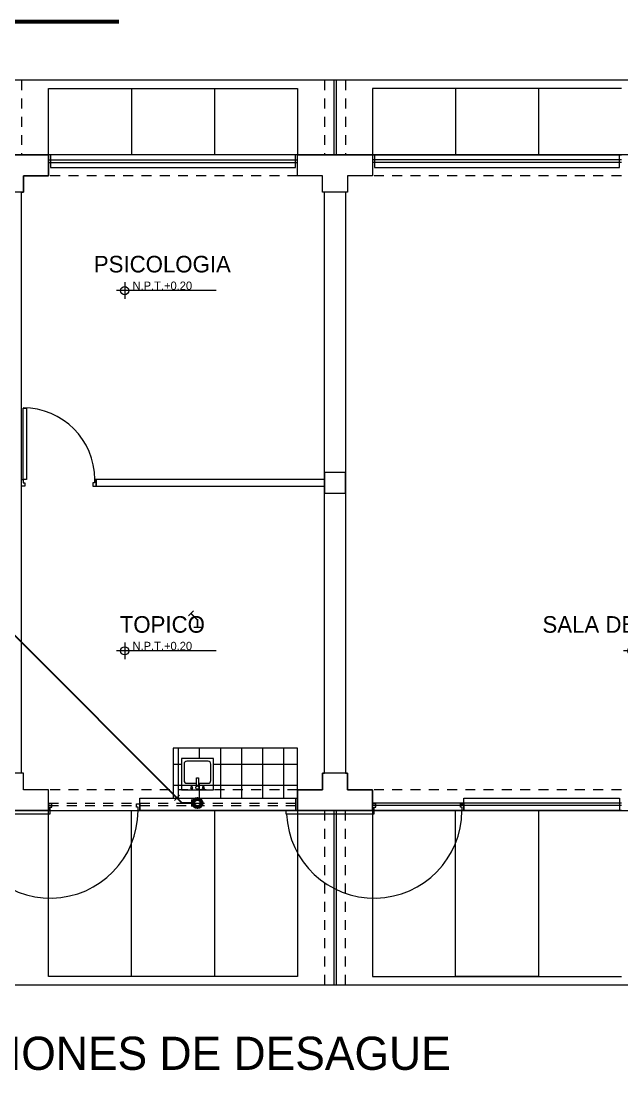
# Model space of a CAD drawing. Header units: millimetres. Extents: x 84 to 2740, y 103 to 1679.
# Drawn here: x 167.08 to 174.3, y 128.09 to 141.04 of the extents above; entities that cross this region are included whole.
import ezdxf
from ezdxf.enums import TextEntityAlignment as Align

# ---------------------------------------------------------------- set-up
doc = ezdxf.new("R2010")
doc.units = ezdxf.units.MM
doc.linetypes.add('ACAD_ISO02W100', pattern=[15, 12, -3])
for name, color, linetype, lineweight in [('A-BURBUJA DE VANOS', 32, 'Continuous', 5), ('accesorios', 10, 'Continuous', 9), ('INST. SANITARIAS', 252, 'Continuous', 0), ('IS- TUVERIA Ø4', 170, 'Continuous', 60), ('IS-TUVERIA Ø2', 60, 'Continuous', 30)]:
    doc.layers.add(name, color=color, linetype=linetype, lineweight=lineweight)
doc.styles.add('ROYER', font='')
doc.styles.get('ROYER').set_extended_font_data('Bahnschrift Light')

# ---------------------------------------------------------------- blocks, each defined once
blk = doc.blocks.new('NOMBRE DE PLANO')
at = {"layer": 'A-BURBUJA DE VANOS', "style": 'ROYER'}
for tag, p, height in [('NOMBRE', (0, 0), 0.4), ('ESCALA', (0, -0.306), 0.2)]:
    blk.add_attdef(tag, p, '', height=height, dxfattribs=at)
blk = doc.blocks.new('INST TEXTO')
at = {"layer": 'INST. SANITARIAS'}
h = blk.add_hatch(dxfattribs=at)
h.set_pattern_fill('ANGLE', color=256)
h.set_pattern_definition([(0, (-2586.02, -1659.2586), (0, 6.985), [5.08, -1.905]), (90, (-2586.02, -1659.2586), (-6.985, 4e-16), [5.08, -1.905])])
h.paths.add_polyline_path([(0, 0), (0, 0.05, 0.414214), (-0.05, 0)])
h.paths.add_polyline_path([(0.05, 0), (0, 0), (0, -0.05, 0.414214)])
for p, q in [((1.1, 0), (-0.1, 0)), ((0, 0.1), (0, -0.1))]:
    blk.add_line(p, q, dxfattribs=at)
blk.add_circle((0, 0), 0.05, dxfattribs=at)
at = {"layer": 'INST. SANITARIAS', "style": 'ROYER'}
for tag, height, p in [('AMBIENTE', 0.2, (0.454, 0.319)), ('N.P.T', 0.1, (0.454, 0.059)), ('PISO1', 0.1, (0.454, -0.146)), ('PISO2', 0.1, (0.454, -0.301))]:
    blk.add_attdef(tag, text='', height=height, dxfattribs=at).set_placement(p, align=Align.MIDDLE)
blk = doc.blocks.new('SANITARIAS')
at = {"layer": 'INST. SANITARIAS'}
for p, q in [((24.85, 0), (0, 0)), ((8.513, 0), (8.513, -0.9)), ((8.538, 0), (8.538, -0.9)), ((5.075, -0.9), (5.075, -0.1)), ((5.075, -0.1), (8.075, -0.1)), ((6.075, -0.1), (6.075, -0.9)), ((7.075, -0.1), (7.075, -0.9)), ((8.075, -0.1), (8.075, -0.9)), ((11.975, -0.1), (8.975, -0.1)), ((8.975, -0.1), (8.975, -0.9)), ((9.975, -0.1), (9.975, -0.9)), ((10.975, -0.1), (10.975, -0.9)), ((24.25, -0.9), (0.6, -0.9)), ((5.075, -0.9), (4.175, -0.9)), ((4.175, -0.9), (5.075, -0.9)), ((8.075, -0.9), (5.075, -0.9)), ((5.075, -1.15), (5.075, -0.9)), ((5.075, -0.9), (5.075, -1.15)), ((8.05, -0.9), (5.1, -0.9)), ((5.1, -0.9), (5.1, -1.05)), ((8.05, -1.05), (8.05, -0.9)), ((8.075, -1.15), (8.075, -0.9)), ((8.075, -0.9), (8.975, -0.9)), ((8.075, -0.9), (8.975, -0.9)), ((8.075, -1.15), (8.075, -0.9)), ((8.975, -0.9), (11.975, -0.9)), ((8.975, -0.9), (8.975, -1.15)), ((8.975, -0.9), (8.975, -1.15)), ((11.95, -0.9), (9, -0.9)), ((9, -0.9), (9, -1.05)), ((11.95, -1.05), (11.95, -0.9)), ((5.075, -0.96), (8.075, -0.96)), ((5.075, -0.99), (8.075, -0.99)), ((11.975, -0.96), (8.975, -0.96)), ((11.975, -0.99), (8.975, -0.99)), ((4.775, -1.35), (4.775, -1.15)), ((4.775, -1.15), (5.075, -1.15)), ((5.075, -1.15), (4.775, -1.15)), ((4.775, -1.15), (4.775, -1.35)), ((5.1, -1.05), (8.05, -1.05)), ((8.375, -1.15), (8.075, -1.15)), ((8.375, -1.15), (8.075, -1.15)), ((8.375, -1.35), (8.375, -1.15)), ((8.375, -1.35), (8.375, -1.15)), ((8.975, -1.15), (8.675, -1.15)), ((8.675, -1.15), (8.675, -1.35)), ((8.975, -1.15), (8.675, -1.15)), ((8.675, -1.15), (8.675, -1.35)), ((9, -1.05), (11.95, -1.05)), ((4.775, -1.35), (4.475, -1.35)), ((4.75, -8.35), (4.75, -1.35)), ((4.75, -1.35), (4.775, -1.35)), ((8.4, -1.35), (8.375, -1.35)), ((8.675, -1.35), (8.375, -1.35)), ((8.4, -8.35), (8.4, -1.35)), ((8.675, -1.35), (8.65, -1.35)), ((8.65, -1.35), (8.65, -8.35)), ((8.65, -4.725), (8.4, -4.725)), ((8.4, -4.725), (8.4, -4.975)), ((8.65, -4.975), (8.65, -4.725)), ((8.396, -4.81), (5.65, -4.81)), ((5.65, -4.81), (5.65, -4.89)), ((5.65, -4.89), (8.4, -4.89)), ((8.4, -4.81), (8.396, -4.81)), ((8.4, -4.975), (8.65, -4.975)), ((8.075, -8.05), (6.575, -8.05)), ((6.575, -8.05), (6.575, -8.65)), ((8.075, -8.65), (8.075, -8.05)), ((6.707, -8.24), (6.707, -8.44)), ((6.998, -8.207), (6.74, -8.207)), ((7.031, -8.44), (7.031, -8.24)), ((4.775, -8.35), (4.475, -8.35)), ((4.775, -8.35), (4.75, -8.35)), ((4.775, -8.55), (4.775, -8.35)), ((4.775, -8.55), (4.775, -8.35)), ((6.856, -8.408), (6.882, -8.408)), ((6.856, -8.51), (6.856, -8.408)), ((6.882, -8.408), (6.882, -8.51)), ((8.675, -8.35), (8.375, -8.35)), ((8.375, -8.35), (8.375, -8.55)), ((8.375, -8.55), (8.375, -8.35)), ((8.375, -8.35), (8.4, -8.35)), ((8.65, -8.35), (8.675, -8.35)), ((8.675, -8.55), (8.675, -8.35)), ((8.675, -8.35), (8.675, -8.55)), ((6.74, -8.472), (6.856, -8.472)), ((6.788, -8.536), (6.798, -8.503)), ((6.788, -8.536), (6.813, -8.536)), ((6.798, -8.503), (6.803, -8.503)), ((6.812, -8.537), (6.803, -8.503)), ((6.882, -8.472), (6.998, -8.472)), ((6.954, -8.536), (6.929, -8.536)), ((6.93, -8.537), (6.938, -8.503)), ((6.944, -8.503), (6.938, -8.503)), ((6.954, -8.536), (6.944, -8.503)), ((5.075, -8.55), (4.775, -8.55)), ((5.075, -8.55), (4.775, -8.55)), ((5.075, -8.8), (5.075, -8.55)), ((5.075, -8.8), (5.075, -8.55)), ((6.175, -8.65), (8.05, -8.65)), ((6.175, -8.8), (6.175, -8.65)), ((6.575, -8.65), (8.075, -8.65)), ((8.05, -8.65), (8.05, -8.8)), ((8.375, -8.55), (8.075, -8.55)), ((8.075, -8.55), (8.075, -8.8)), ((8.075, -8.8), (8.075, -8.55)), ((8.075, -8.55), (8.375, -8.55)), ((8.975, -8.55), (8.675, -8.55)), ((8.675, -8.55), (8.975, -8.55)), ((8.975, -8.8), (8.975, -8.55)), ((8.975, -8.55), (8.975, -8.8)), ((10.075, -8.65), (11.95, -8.65)), ((10.075, -8.8), (10.075, -8.65)), ((11.95, -8.65), (11.95, -8.8)), ((0.6, -8.8), (24.25, -8.8)), ((4.175, -8.8), (5.075, -8.8)), ((4.175, -8.8), (5.075, -8.8)), ((5.075, -10.8), (5.075, -8.8)), ((5.075, -8.8), (8.075, -8.8)), ((6.075, -8.8), (7.075, -8.8)), ((6.075, -10.8), (6.075, -8.8)), ((8.05, -8.8), (6.175, -8.8)), ((7.075, -8.8), (7.075, -10.8)), ((8.075, -8.8), (8.075, -10.8)), ((8.075, -8.8), (8.975, -8.8)), ((8.975, -8.8), (8.075, -8.8)), ((8.513, -8.8), (8.513, -10.9)), ((8.538, -8.8), (8.538, -10.9)), ((11.975, -8.71), (8.975, -8.71)), ((11.975, -8.74), (8.975, -8.74)), ((11.975, -8.8), (8.975, -8.8)), ((8.975, -8.8), (8.975, -10.8)), ((9.975, -8.8), (10.975, -8.8)), ((9.975, -10.8), (9.975, -8.8)), ((11.95, -8.8), (10.075, -8.8)), ((10.975, -8.8), (10.975, -10.8)), ((8.075, -10.8), (5.075, -10.8)), ((7.075, -10.8), (6.075, -10.8)), ((8.975, -10.8), (11.975, -10.8)), ((10.975, -10.8), (9.975, -10.8)), ((0, -10.9), (24.85, -10.9))]:
    blk.add_line(p, q, dxfattribs=at)
at = {"layer": 'INST. SANITARIAS', "linetype": 'ACAD_ISO02W100', "ltscale": 0.01}
for p, q in [((4.75, 0), (4.75, -0.9)), ((8.4, 0), (8.4, -0.9)), ((8.65, 0), (8.65, -0.9)), ((8.075, -1.15), (5.075, -1.15)), ((11.975, -1.15), (8.975, -1.15)), ((8.075, -8.55), (5.075, -8.55)), ((11.975, -8.55), (8.975, -8.55)), ((5.075, -8.71), (8.075, -8.71)), ((5.075, -8.74), (8.075, -8.74)), ((8.4, -8.8), (8.4, -10.9)), ((8.65, -10.9), (8.65, -8.8))]:
    blk.add_line(p, q, dxfattribs=at)
at = {"layer": 'INST. SANITARIAS', "linetype": 'Continuous'}
for p, q in [((6.641, -8.65), (6.641, -8.05)), ((6.895, -8.175), (6.895, -8.05)), ((7.149, -8.65), (7.149, -8.05)), ((7.403, -8.65), (7.403, -8.05)), ((7.657, -8.65), (7.657, -8.05)), ((7.911, -8.65), (7.911, -8.05)), ((6.575, -8.242), (6.675, -8.242)), ((7.063, -8.242), (8.075, -8.242)), ((6.575, -8.496), (8.075, -8.496)), ((6.895, -8.65), (6.895, -8.472))]:
    blk.add_line(p, q, dxfattribs=at)
at = {"layer": 'INST. SANITARIAS'}
for points in [[(4.77, -4.81), (4.77, -3.95), (4.81, -3.95), (4.81, -4.81)], [(4.79, -4.85), (4.79, -4.89), (4.75, -4.89), (4.75, -4.81), (4.77, -4.81), (4.77, -4.85)], [(5.61, -4.85), (5.61, -4.89), (5.65, -4.89), (5.65, -4.81), (5.63, -4.81), (5.63, -4.85)], [(7.063, -8.175), (6.675, -8.175), (6.675, -8.55), (7.063, -8.55)], [(5.095, -8.8), (4.035, -8.8), (4.035, -8.84), (5.095, -8.84)], [(5.115, -8.76), (5.115, -8.72), (5.075, -8.72), (5.075, -8.8), (5.095, -8.8), (5.095, -8.76)], [(6.135, -8.76), (6.135, -8.72), (6.175, -8.72), (6.175, -8.8), (6.155, -8.8), (6.155, -8.76)], [(8.995, -8.8), (7.935, -8.8), (7.935, -8.84), (8.995, -8.84)], [(9.015, -8.76), (9.015, -8.72), (8.975, -8.72), (8.975, -8.8), (8.995, -8.8), (8.995, -8.76)], [(10.035, -8.76), (10.035, -8.72), (10.075, -8.72), (10.075, -8.8), (10.055, -8.8), (10.055, -8.76)]]:
    blk.add_lwpolyline(points, close=True, dxfattribs=at)
blk.add_circle((6.869, -8.524), 0.0194, dxfattribs=at)
for centre, radius, start, end in [((4.77, -4.81), 0.862, 0, 90), ((6.74, -8.24), 0.0323, 90, 180), ((6.998, -8.24), 0.0323, 0, 90), ((6.74, -8.44), 0.0323, 180, 270), ((6.998, -8.44), 0.0323, 270, 0), ((5.097, -8.8), 1.056, 182.4146, 359.9739), ((8.997, -8.8), 1.056, 182.4146, 359.9739)]:
    blk.add_arc(centre, radius, start, end, dxfattribs=at)
at = {"layer": 'IS- TUVERIA Ø4'}
ref = blk.add_blockref('INST TEXTO', (5.993, -2.535), dxfattribs=at)
ref.add_attrib('AMBIENTE', 'PSICOLOGIA', dxfattribs={"layer": 'INST. SANITARIAS', "height": 0.2, "style": 'ROYER'}).set_placement((6.446, -2.216), align=Align.MIDDLE)
ref.add_attrib('N.P.T', 'N.P.T.+0.20', dxfattribs={"layer": 'INST. SANITARIAS', "height": 0.1, "style": 'ROYER'}).set_placement((6.446, -2.476), align=Align.MIDDLE)
ref = blk.add_blockref('INST TEXTO', (5.993, -6.876), dxfattribs=at)
ref.add_attrib('AMBIENTE', 'TOPICO', dxfattribs={"layer": 'INST. SANITARIAS', "height": 0.2, "style": 'ROYER'}).set_placement((6.446, -6.558), align=Align.MIDDLE)
ref.add_attrib('N.P.T', 'N.P.T.+0.20', dxfattribs={"layer": 'INST. SANITARIAS', "height": 0.1, "style": 'ROYER'}).set_placement((6.446, -6.817), align=Align.MIDDLE)
ref = blk.add_blockref('INST TEXTO', (12.101, -6.876), dxfattribs=at)
ref.add_attrib('AMBIENTE', 'SALA DE PROFESORES', dxfattribs={"layer": 'INST. SANITARIAS', "height": 0.2, "style": 'ROYER'}).set_placement((12.554, -6.558), align=Align.MIDDLE)
ref.add_attrib('N.P.T', 'N.P.T.+0.20', dxfattribs={"layer": 'INST. SANITARIAS', "height": 0.1, "style": 'ROYER'}).set_placement((12.554, -6.817), align=Align.MIDDLE)
blk = doc.blocks.new('CODO')
at = {"layer": 'accesorios', "color": 0, "ltscale": 0.3}
for p, q in [((0, 0.007), (-0.078, -0.071)), ((-0.044, 0.095), (0.044, 0.095)), ((0, 0), (0, 0.095)), ((-0.109, -0.04), (-0.047, -0.102))]:
    blk.add_line(p, q, dxfattribs=at)
at = {"layer": 'accesorios', "color": 0, "ltscale": 0.3, "const_width": 0.0176}
for points in [[(-0.078, -0.071), (0, 0.007)], [(0, 0), (0, 0.095)]]:
    blk.add_lwpolyline(points, dxfattribs=at)

msp = doc.modelspace()

# ---------------------------------------------------------------- linework, layer by layer
at = {"layer": 'IS- TUVERIA Ø4'}
msp.add_line((163.892, 141.035), (168.25, 141.035), dxfattribs=at)
msp.add_circle((169.195, 131.617), 0.05, dxfattribs=at)
at = {"layer": 'IS-TUVERIA Ø2'}
msp.add_line((166.986, 133.642), (169.011, 131.617), dxfattribs=at)
msp.add_lwpolyline([(169.145, 131.617), (169.011, 131.617)], dxfattribs=at)

# ---------------------------------------------------------------- block references
at = {"layer": 'A-BURBUJA DE VANOS'}
msp.add_blockref('NOMBRE DE PLANO', (162.169, 128.401), dxfattribs=at).add_auto_attribs({'NOMBRE': 'PLANO DE CONEXIONES DE DESAGUE', 'ESCALA': 'ESC:  1:50'})
at = {"layer": 'accesorios', "color": 1, "xscale": -1}
for p, rotation in [((169.195, 133.831), 180), ((169.016, 131.612), 45.11754814929025)]:
    msp.add_blockref('CODO', p, dxfattribs=dict(at, rotation=rotation))
at = {"layer": 'IS- TUVERIA Ø4'}
msp.add_blockref('SANITARIAS', (162.326, 140.327), dxfattribs=at)

doc.saveas('drawing.dxf')
